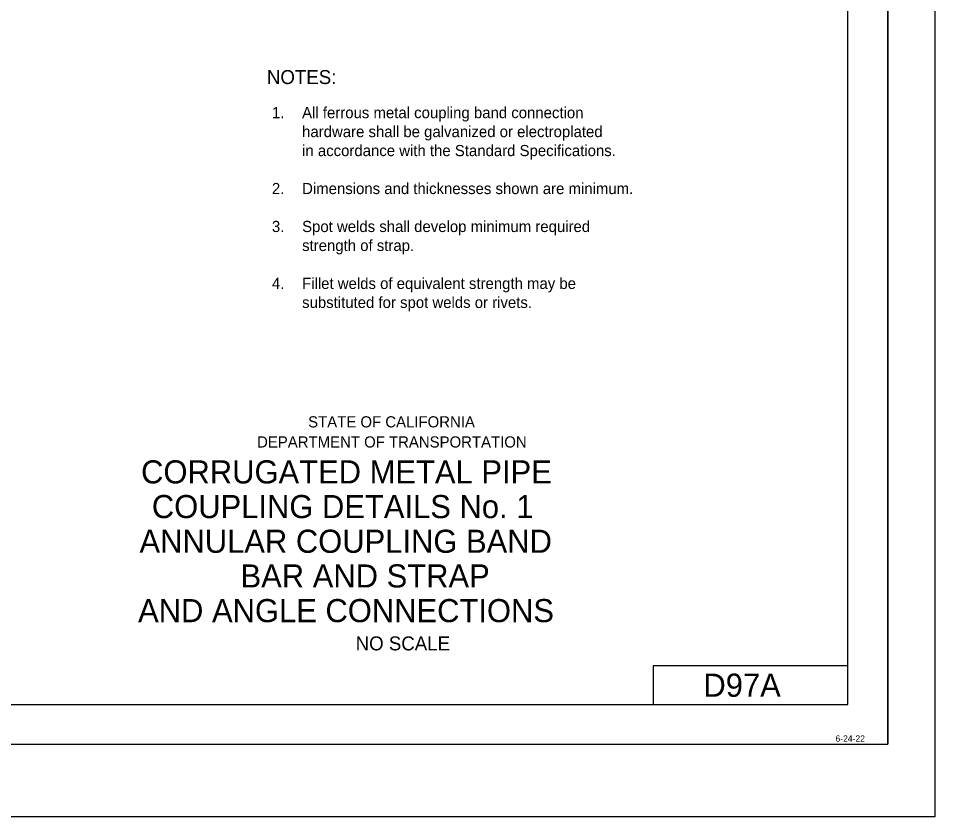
# Model space of a CAD drawing. Extents: x -894 to 866, y -476 to 714.
# Drawn here: x 292 to 866, y -476 to 24 of the extents above; entities that cross this region are included whole.
import ezdxf

# ---------------------------------------------------------------- set-up
doc = ezdxf.new("R2010")
doc.units = 0
for name, color, linetype in [('10 Sheet Format', 7, 'Continuous'), ('57 Undefined', 7, 'Continuous'), ('60 Nongeo Data', 7, 'Continuous')]:
    doc.layers.add(name, color=color, linetype=linetype)

msp = doc.modelspace()

# ---------------------------------------------------------------- linework, layer by layer
at = {"layer": '10 Sheet Format'}
for p, q in [((836.58, 668.96), (836.58, -431.04)), ((811.55, -406.04), (811.55, 643.96)), ((811.57, -381.94), (689.52, -381.94)), ((689.52, -381.94), (689.52, -406.04)), ((198.77, -406.04), (811.55, -406.04)), ((-863.43, -431.04), (836.58, -431.04))]:
    msp.add_line(p, q, dxfattribs=at)
for points in [[(-894.04, 713.56), (865.96, 713.56), (865.96, -476.44), (-894.04, -476.44)], [(-863.43, -431.04), (836.58, -431.04), (836.58, 668.96), (-863.43, 668.96)]]:
    msp.add_lwpolyline(points, close=True, dxfattribs=at)

# ---------------------------------------------------------------- texts
for s, height, p in [('STATE OF CALIFORNIA', 7, (473.19, -232.33)), ('DEPARTMENT OF TRANSPORTATION', 7, (441.19, -244.94)), ('CORRUGATED METAL PIPE', 14.5, (368.47, -267.46)), ('COUPLING DETAILS No. 1', 14.5, (375.21, -289.21)), ('ANNULAR COUPLING BAND', 14.5, (367.45, -310.96)), ('BAR AND STRAP', 14.5, (430.81, -332.71)), ('AND ANGLE CONNECTIONS', 14.5, (366.59, -354.46)), ('NO SCALE', 8.75, (502.97, -372.15)), ('6-24-22', 4, (803.79, -429.46))]:
    msp.add_text(s, height=height, dxfattribs=at).set_placement(p)
at = {"layer": '57 Undefined'}
for s, height, p in [('NOTES:', 8.75, (447.33, -17.01)), ('1.', 7, (450.49, -38.41)), ('All ferrous metal coupling band connection', 7, (469.41, -38.41)), ('hardware shall be galvanized or electroplated', 7, (469.41, -50.31)), ('in accordance with the Standard Specifications.', 7, (469.41, -62.21)), ('2.', 7, (450.49, -86.01)), ('Dimensions and thicknesses shown are minimum.', 7, (469.41, -86.01)), ('3.', 7, (450.49, -109.81)), ('Spot welds shall develop minimum required', 7, (469.41, -109.81)), ('strength of strap.', 7, (469.41, -121.71)), ('4.', 7, (450.49, -145.51)), ('Fillet welds of equivalent strength may be', 7, (469.41, -145.51)), ('substituted for spot welds or rivets.', 7, (469.41, -157.41))]:
    msp.add_text(s, height=height, dxfattribs=at).set_placement(p)
at = {"layer": '60 Nongeo Data'}
msp.add_text('D97A', height=14.5, dxfattribs=at).set_placement((720.98, -401.24))

doc.saveas('drawing.dxf')
